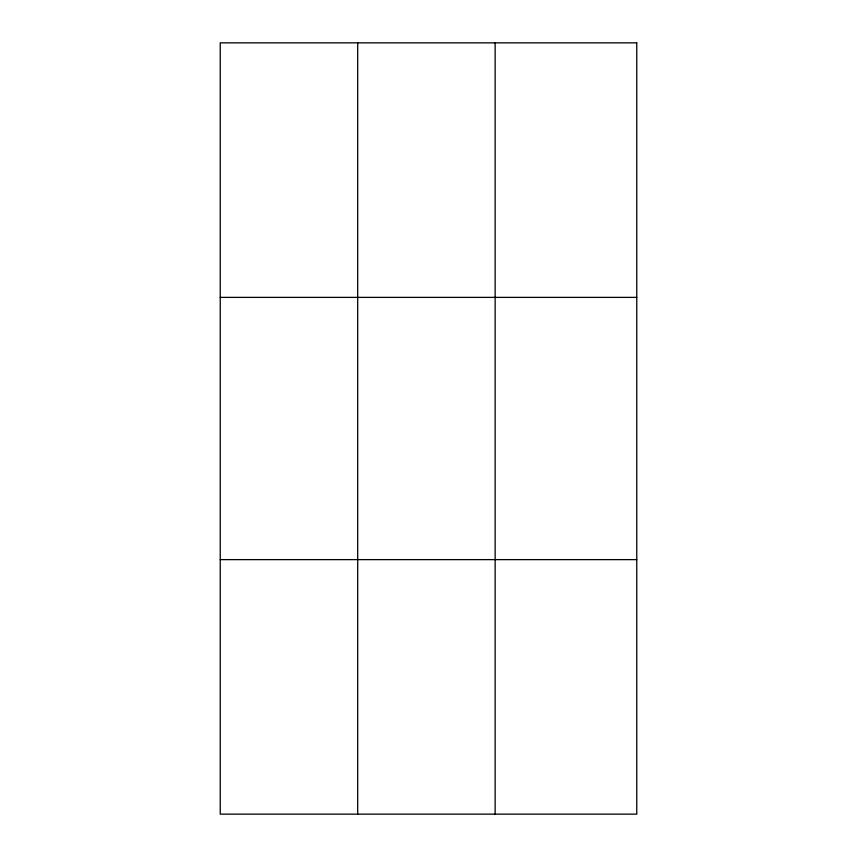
<?xml version="1.0" encoding="UTF-8"?>
<svg xmlns="http://www.w3.org/2000/svg" width="857" height="857" viewBox="0 0 857 857"><rect width="100%" height="100%" fill="white"/><g stroke="black" fill="none" stroke-linecap="round" stroke-linejoin="round"><path stroke-width="1.29" d="M357.69 42.85L357.69 814.15M495.142 42.85L495.142 814.15M220.238 297.379L636.762 297.379M220.238 559.621L636.762 559.621M636.762 42.85L636.762 814.15L220.238 814.15L220.238 42.85L636.762 42.85"/></g></svg>
